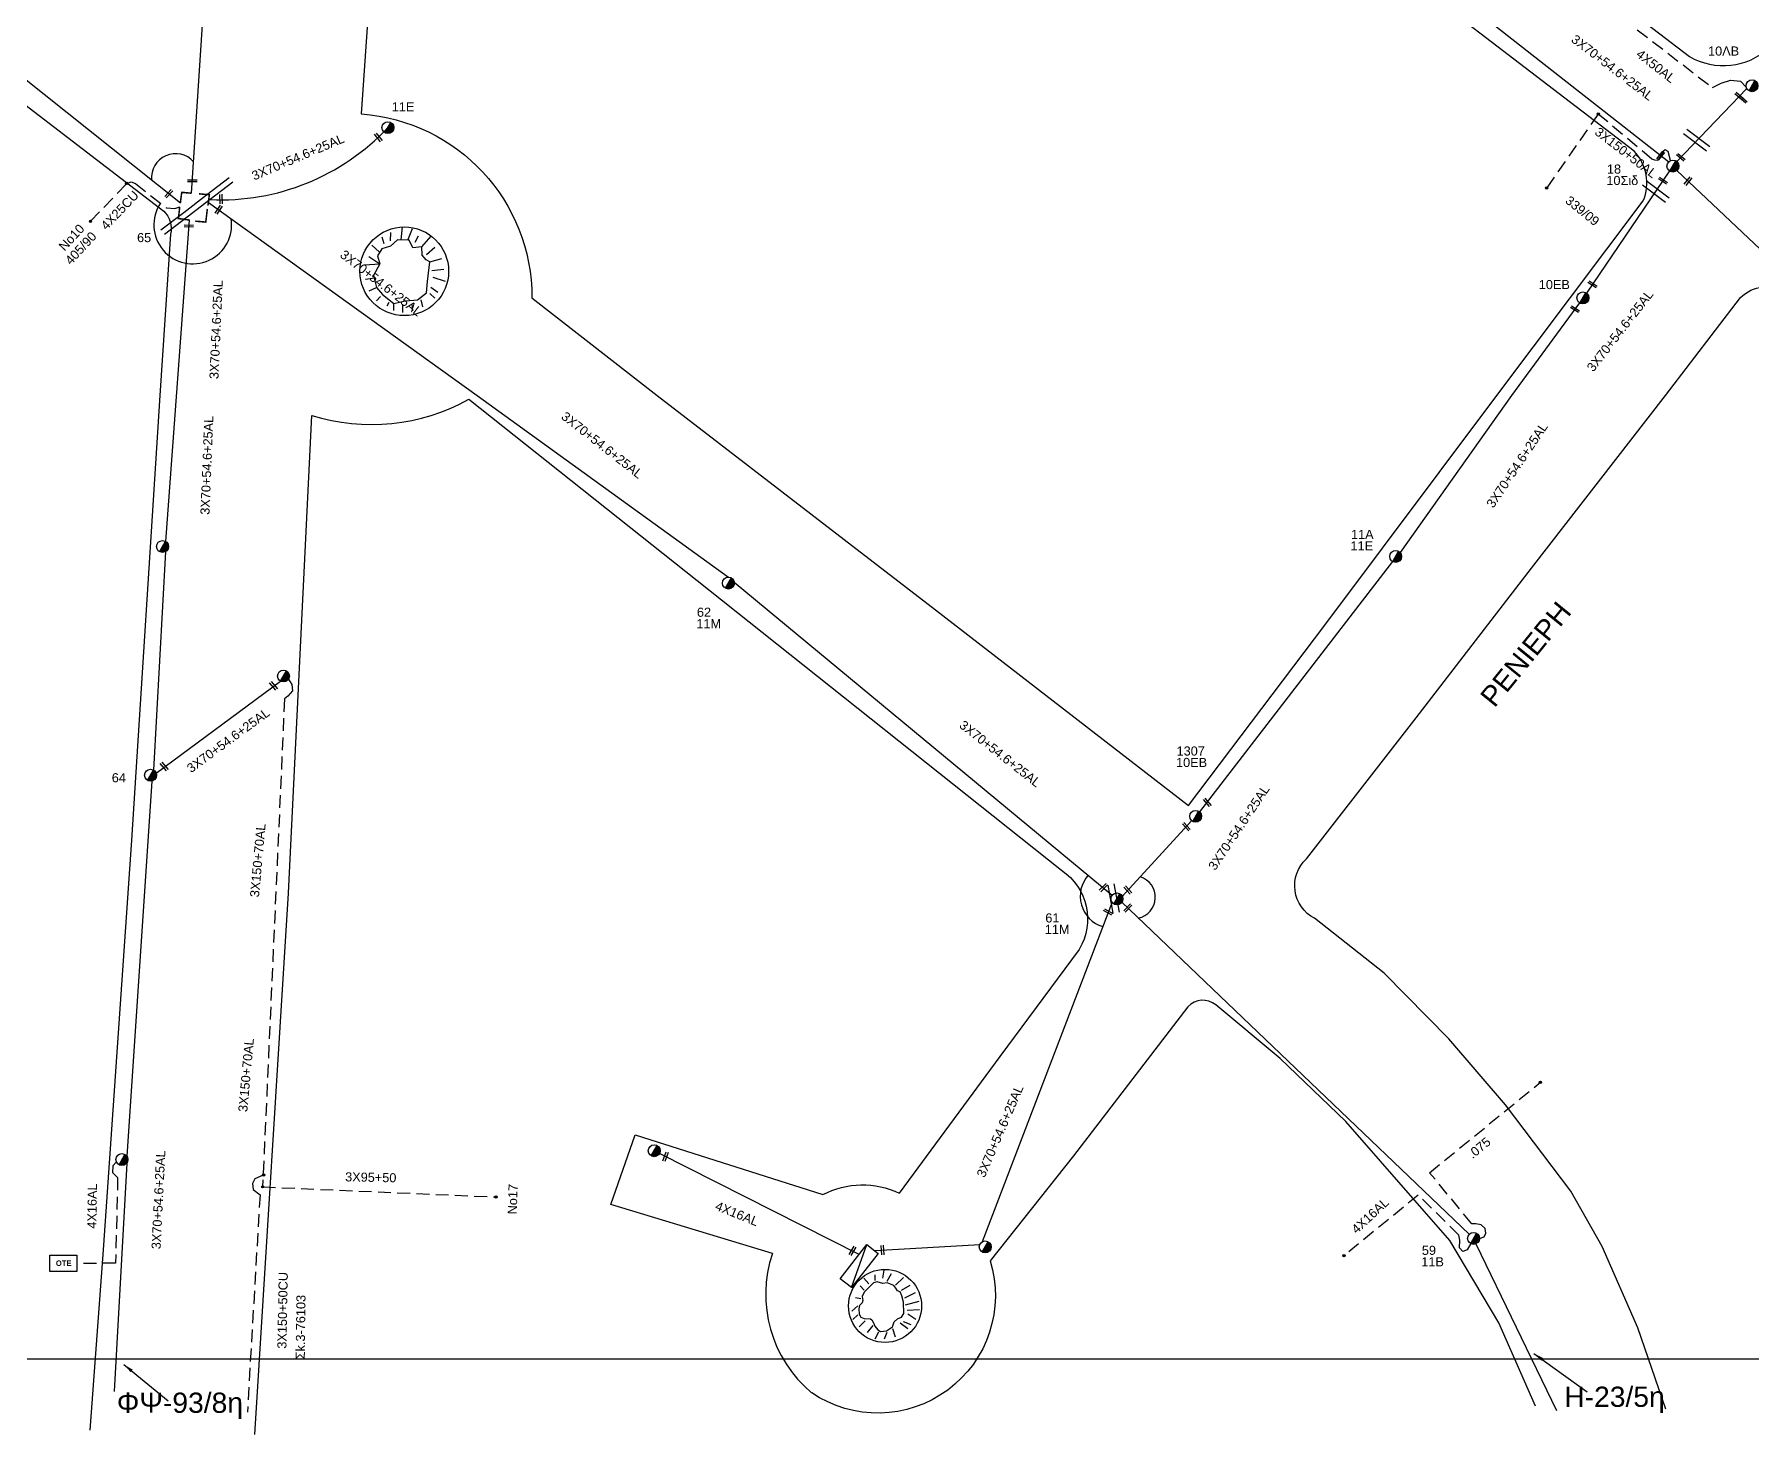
# Model space of a CAD drawing. Header units: millimetres. Extents: x 912 to 3023, y 735 to 1796.
# Drawn here: x 1885.6 to 2225.4, y 755.7 to 1032.7 of the extents above; entities that cross this region are included whole.
import ezdxf

# ---------------------------------------------------------------- set-up
doc = ezdxf.new("R2010")
doc.units = ezdxf.units.MM
doc.linetypes.add('DASHED', pattern=[19.05, 12.7, -6.35])
for name, color, linetype in [('Pillar OTE', 7, 'Continuous'), ('Άγνωστα', 7, 'Continuous'), ('Γέφυρες Εναέριου Δικτύου', 7, 'Continuous'), ('Επιγραφές - Σχήματα', 7, 'Continuous'), ('Καλώδια ΧΤ   3x150+50AL', 7, 'DASHED'), ('Καλώδια ΧΤ   3x150+50CU', 7, 'DASHED'), ('Καλώδια ΧΤ   4x16AL', 7, 'DASHED'), ('Καλώδια ΧΤ   4x25CU', 7, 'DASHED'), ('Μηχανική τομή', 7, 'Continuous'), ('Στύλος ΦΜ', 7, 'Continuous'), ('Στύλος ΦΜ @ 1', 7, 'Continuous'), ('Συνδέσεις', 7, 'Continuous'), ('Συνεστραμμένα ΧΤ   3x70+54.6+25 AL', 7, 'SYN_LINE'), ('Τομή', 7, 'Continuous'), ('Υποσταθμοί', 7, 'Continuous'), ('Υπόβαθρο ΔΕΗ', 7, 'Continuous'), ('Υπόγεια καλώδια Δικτύου ΧΤ και Παρ. ΧΤ - 3X150+70 AL', 7, 'DASHED'), ('Υπόγεια καλώδια Παροχών ΧΤ   .075', 7, 'DASHED'), ('Υπόγεια καλώδια Παροχών ΧΤ   4x16AL', 7, 'DASHED'), ('Υπόγεια καλώδια Παροχών ΧΤ   4x50AL', 7, 'DASHED')]:
    doc.layers.add(name, color=color, linetype=linetype)
doc.styles.add('arial', font='ARIAL.TTF')
doc.styles.get("Standard").update_dxf_attribs({"font": 'ARIAL.TTF'})
doc.linetypes.add('SYN_LINE', pattern='A,0.5,-0.0001,["/\\/\\/\\/",Standard,S=0.1,R=0,X=0,Y=-0.05],-0.25', length=0.7501)
doc.dimstyles.new('ISO-25', dxfattribs={"dimtxt": 2.5, "dimasz": 2.5, "dimexe": 1.25, "dimexo": 0.625, "dimtad": 1, "dimtxsty": 'Standard', "dimcen": 2.5, "dimadec": 0, "dimazin": 0, "dimtfac": 1, "dimtmove": 0, "dimatfit": 3, "dimfxl": 1, "dimarcsym": 0})

# ---------------------------------------------------------------- blocks, each defined once
blk = doc.blocks.new('ΥΠΑΡΧΩΝ ΤΣΙΜΕΝΤΕΝΙΟΣ ΣΤΥΛΟΣ')
at = {"layer": 'Στύλος ΦΜ'}
blk.add_hatch(color=7, dxfattribs=at).paths.add_polyline_path([(-1.29, -2.28, 0.574793), (2.62, 0, 0.268822), (1.3, 2.27)])
at = {"layer": 'Στύλος ΦΜ', "color": 7}
blk.add_line((-1.29, -2.28), (1.3, 2.27), dxfattribs=at)
blk.add_circle((0, 0), 2.62, dxfattribs=at)
at = {"layer": 'Στύλος ΦΜ', "flags": 4}
for tag, p in [('ΑΡΙΘΜΟΣ', (-4.68, 8.05)), ('ΤΥΠΟΣ', (-4.91, 3.03))]:
    blk.add_attdef(tag, p, '', height=4, dxfattribs=at)
blk = doc.blocks.new('ΜΗΧΑΝΙΚΗ ΤΟΜΗ')
at = {"layer": 'Μηχανική τομή', "ltscale": 40}
for p, q in [((-1.89, 0.78), (1.89, 0.78)), ((1.89, 0), (-1.89, 0))]:
    blk.add_line(p, q, dxfattribs=at)
blk = doc.blocks.new('ΤΟΜΗ')
at = {"layer": 'Τομή', "ltscale": 40}
for p, q in [((-5.68, 0), (5.68, 0)), ((5.68, -2.33), (-5.68, -2.33))]:
    blk.add_line(p, q, dxfattribs=at)
blk = doc.blocks.new('_ΣΥΝΔΕΣΗ')
at = {"layer": 'Συνδέσεις', "linetype": 'SYN_LINE', "ltscale": 40}
blk.add_hatch(color=256, dxfattribs=at).paths.add_polyline_path([(0.5, -0.01, 1), (-0.5, -0.01, 1)])
at = {"layer": 'Συνδέσεις'}
blk.add_circle((0, -0.01), 0.5, dxfattribs=at)
blk = doc.blocks.new('ΠΡΟΒΛΕΠΟΜΕΝΟΣ ΥΠΟΣΤΑΘΜΟΣ ΣΕ ΚΛΕΙΣΤΟ ΧΩΡΟ')
at = {"layer": 'Υποσταθμοί', "ltscale": 40}
blk.add_line((-9.52, -3.13), (9.52, 3.13), dxfattribs=at)
blk.add_lwpolyline([(-9.52, -3.13), (-9.52, 3.13), (9.52, 3.13), (9.52, -3.13)], close=True, dxfattribs=at)
at = {"layer": 'Υποσταθμοί', "linetype": 'SYN_LINE', "ltscale": 40, "flags": 1}
for tag, p in [('ΜΕΤΑΣΧΗΜΑΤΙΣΜΟΣ', (11.6, 2.32)), ('ΙΣΧΥΣ', (11.57, -0.79)), ('ΑΡΙΘΜΟΣ', (11.71, -3.81))]:
    blk.add_attdef(tag, p, '', height=2, dxfattribs=at)
blk = doc.blocks.new('PILLAR ΟΤΕ')
at = {"layer": 'Pillar OTE', "ltscale": 40}
blk.add_lwpolyline([(-3.31, 2.02), (3.39, 2.02), (3.39, -1.99), (-3.31, -1.99)], close=True, dxfattribs=at)
at = {"layer": 'Pillar OTE', "insert": (-1.81, 0.71), "char_height": 1.3575, "width": 109.961, "attachment_point": 1}
blk.add_mtext('{\\fArial|b1|i0|c161|p34;OTE}', dxfattribs=at)

msp = doc.modelspace()

# ---------------------------------------------------------------- linework, layer by layer
at = {"layer": 'Άγνωστα'}
msp.add_lwpolyline([(2210.61, 1007.54), (2210.43, 1007.67)], dxfattribs=at)
at = {"layer": 'Άγνωστα', "color": 2}
for points in [[(2100.79, 861.03), (2169.55, 795.35)], [(2170.85, 793.45), (2186.78, 760.49)]]:
    msp.add_lwpolyline(points, dxfattribs=at)
at = {"layer": 'Άγνωστα', "color": 1, "linetype": 'DASHED', "ltscale": 0.2}
msp.add_lwpolyline([(1930.78, 804.73), (1976.97, 802.74)], dxfattribs=at)
at = {"layer": 'Γέφυρες Εναέριου Δικτύου'}
for centre, radius, start, end in [((1913.56, 1004.33), 4.77, 41.8335, 185.2705), ((1916.95, 995.01), 7.7, 146.1286, 9.076), ((2098.82, 862.22), 6.27, 138.2559, 253.1964), ((2103.19, 862.04), 4.22, 281.7917, 72.5819)]:
    msp.add_arc(centre, radius, start, end, dxfattribs=at)
at = {"layer": 'Επιγραφές - Σχήματα'}
msp.add_lwpolyline([(917.41, 770.73), (2916.72, 770.73), (2916.72, 1780.64), (917.41, 1780.64)], close=True, dxfattribs=at)
at = {"layer": 'Επιγραφές - Σχήματα', "const_width": 0.3}
for points in [[(1914.5, 999.35), (1914.77, 1001.45), (1916.71, 1001.28)], [(1918.18, 1001.16), (1920.24, 1000.97), (1919.96, 998.82)], [(1916.36, 995.96), (1914.11, 996.27), (1914.38, 998.59)], [(1919.84, 998.18), (1919.53, 995.57), (1917.44, 995.75)]]:
    msp.add_lwpolyline(points, dxfattribs=at)
at = {"layer": 'Καλώδια ΧΤ   3x150+50AL', "color": 85, "ltscale": 0.2}
msp.add_lwpolyline([(2209.36, 1007.72), (2208.88, 1009.52), (2208.31, 1009.86), (2207.95, 1009.61), (2207.27, 1008.44), (2206.77, 1007.78), (2206.28, 1007.79), (2205.68, 1008.01), (2195.08, 1016.94), (2184.85, 1002.32)], dxfattribs=at)
at = {"layer": 'Καλώδια ΧΤ   3x150+50CU', "color": 1, "ltscale": 0.2}
msp.add_lwpolyline([(1930.89, 807.07), (1929.25, 806.35), (1928.79, 805.41), (1928.92, 804.2), (1930.26, 803.16), (1927.76, 760.14)], dxfattribs=at)
at = {"layer": 'Καλώδια ΧΤ   4x16AL', "color": 1, "ltscale": 0.2}
msp.add_lwpolyline([(1901.85, 809.7), (1901.14, 808.91), (1901.07, 807.57), (1902.09, 806.6), (1901.69, 789.65), (1894.04, 789.56)], dxfattribs=at)
at = {"layer": 'Καλώδια ΧΤ   4x25CU', "color": 1, "ltscale": 0.2}
msp.add_lwpolyline([(1896.64, 995.69), (1896.72, 995.73), (1903.9, 1003.22), (1904.75, 1003.53), (1905.64, 1003.2), (1911.73, 998.37), (1913.4, 998.26), (1913.4, 998.26), (1914.38, 998.59)], dxfattribs=at)
at = {"layer": 'Συνεστραμμένα ΧΤ   3x70+54.6+25 AL', "color": 151, "ltscale": 20}
for points in [[(1916.71, 1001.28), (1924.11, 1114.48)], [(1873.84, 1031.76), (1914.5, 999.35), (1914.5, 999.35)]]:
    msp.add_lwpolyline(points, dxfattribs=at)
at = {"layer": 'Συνεστραμμένα ΧΤ   3x70+54.6+25 AL', "color": 85, "ltscale": 20}
for points in [[(2127.38, 1071.48), (2209.01, 1007.48)], [(2210.62, 1005.76), (2257.76, 961.25), (2284.43, 935.93)]]:
    msp.add_lwpolyline(points, dxfattribs=at)
at = {"layer": 'Συνεστραμμένα ΧΤ   3x70+54.6+25 AL', "color": 27, "ltscale": 20}
msp.add_lwpolyline([(2210.66, 1007.5), (2210.61, 1007.54), (2224.44, 1022.01)], dxfattribs=at)
at = {"layer": 'Συνεστραμμένα ΧΤ   3x70+54.6+25 AL', "color": 2, "ltscale": 20}
for points in [[(2209.18, 1005.68), (2192.75, 981.5), (2192.75, 981.5)], [(2191.37, 979.59), (2177.89, 961.25), (2155.87, 930.2)], [(2116.2, 878.9), (2154.4, 928.41)], [(2100.89, 862.18), (2114.61, 877.16)]]:
    msp.add_lwpolyline(points, dxfattribs=at)
at = {"layer": 'Συνεστραμμένα ΧΤ   3x70+54.6+25 AL', "color": 1, "linetype": 'SYN_LINE', "ltscale": 20}
msp.add_lwpolyline([(1920.05, 999.46), (1973.24, 961.25), (2022.94, 925.35)], dxfattribs=at)
at = {"layer": 'Συνεστραμμένα ΧΤ   3x70+54.6+25 AL', "color": 1, "ltscale": 20}
for points in [[(1916.25, 995.97), (1911.56, 932.42)], [(1911.56, 930.38), (1909.19, 887.18)], [(2024.11, 924.36), (2098.91, 862.45)], [(1909.7, 886.59), (1934.33, 904.75)], [(1908.84, 885.01), (1903.93, 810.78)], [(2098.85, 861.03), (2073.17, 793.86)], [(1903.89, 809.45), (1901.38, 764.25)], [(2072.68, 793.28), (2051.97, 792.06)]]:
    msp.add_lwpolyline(points, dxfattribs=at)
at = {"layer": 'Συνεστραμμένα ΧΤ   3x70+54.6+25 AL', "color": 1, "linetype": 'SYN_LINE', "ltscale": 20}
msp.add_arc((1922.46, 1045.46), 45.5, 267.3822, 316.7005, dxfattribs=at)
at = {"layer": 'Υπόβαθρο ΔΕΗ'}
for points in [[(1968.37, 1284.16), (1967.44, 1269.56), (1964.38, 1227.91), (1967.2, 1227.73), (1972.49, 1226.16), (1978.08, 1223.73), (1983.06, 1220.53), (1986.82, 1217.07), (1990.41, 1212.83), (1993.23, 1208.42), (1995.82, 1202.72), (1997.61, 1197.2), (1998.5, 1192.17), (2028.35, 1169.44), (2213.11, 1028.34, 0.330888), (2228.89, 1030.06)], [(2174.98, 961.25), (2203.98, 999.76, 0.292789), (2202.2, 1009.59), (2139.74, 1057.4), (2064.57, 1113.9), (1994.62, 1166.58), (1994.62, 1166.58, -0.18798), (1961.09, 1172.91), (1950.29, 1016.95, -0.394392), (1984.07, 980.6), (2008.87, 961.25), (2063.93, 918.86), (2114, 880.17), (2140.97, 915.82), (2174.98, 961.25)], [(1856.67, 761.27), (1827.93, 851.74), (1800.61, 933.4), (1791.01, 961.25), (1742, 1109.9), (1752.65, 1119.4), (1911.22, 997.7), (1911.22, 997.7, -0.261674), (1912.57, 993.17), (1910.44, 961.25), (1904.86, 873.31), (1899.22, 792.31), (1896.57, 756.64)], [(2208.44, 760.79), (2202.87, 776.85), (2195.81, 792.93), (2189.65, 803.89), (2176.74, 820.98), (2165.51, 834.02), (2152.69, 847.01), (2138.94, 857.86, -0.520722), (2137.31, 869.61), (2159.03, 897.51), (2181.88, 927.14), (2208.34, 961.25), (2223.24, 980.64, -0.365054), (2232.22, 981.51), (2255.29, 961.25), (2275.7, 940.68), (2292.17, 921.74), (2305.81, 903.36), (2329.52, 870.24), (2357.14, 825.66, -0.441492), (2354.66, 811.12), (2317.5, 793.27), (2281.76, 775.87), (2243.54, 756.87)], [(1929.22, 755.72), (1935.9, 862.84), (1940.49, 957.34, 0.206192), (1971.55, 960.51), (2018.98, 922.88), (2088.88, 867.36, -0.401397), (2092.32, 851.71), (2076.67, 830.49), (2056.76, 803.48)], [(2182.68, 761.37), (2175.36, 777.86), (2165.72, 794.14), (2145.14, 817.66), (2132.11, 830.14), (2119.4, 840.71, 0.398829), (2113.83, 840.35), (2091.25, 810.84), (2074.75, 790.12, -0.70856), (2039.42, 764.01, 2.785673)], [(2031.64, 791.55), (1999.65, 801.22), (2004.51, 815.05), (2041.63, 803.21, -0.234892), (2056.76, 803.48, -0.764107)]]:
    msp.add_lwpolyline(points, format="xyb", dxfattribs=at)
for points in [[(1954.34, 992.62), (1954.77, 991.36)], [(1956.1, 993.48), (1956.03, 991.84)], [(1958.2, 992.03), (1958.45, 994.61)], [(1959.49, 992.01), (1960.41, 994.32)], [(1960.96, 991.58), (1961.63, 992.87)], [(1962.31, 990.66), (1964.13, 992.8)], [(1952.38, 991.03), (1953.93, 989.6)], [(1961.42, 980.22), (1963.19, 981.6), (1963.39, 983.84), (1963.85, 987.73), (1963.16, 988.08), (1962.38, 989), (1962.31, 990.66), (1960.5, 990.5), (1959.76, 992.01), (1957.45, 992.04), (1956.06, 990.81), (1954.37, 990.27), (1953.48, 988.89), (1953.94, 987.34), (1952.75, 984.99), (1953.32, 982.64), (1954.48, 981.22), (1956.76, 979.48), (1958.99, 979.98), (1960.69, 980.1), (1961.42, 980.22)], [(1963.21, 989.13), (1964.83, 990.6)], [(1950.96, 987.09), (1953.94, 987.34)], [(1951.77, 988.78), (1953.94, 987.34)], [(1963.85, 987.73), (1966.21, 988.36)], [(1964.23, 985.96), (1966.66, 986.27)], [(1951.15, 984.3), (1951.19, 984.3), (1952.86, 984.52)], [(1951.89, 981.94), (1953.32, 982.64)], [(1964.08, 982.68), (1965.47, 981.72)], [(1964.47, 984.65), (1966.93, 983.91)], [(1953.34, 979.98), (1954.1, 980.82)], [(1955.4, 978.97), (1955.79, 979.72)], [(1956.74, 978.1), (1956.76, 979.48)], [(1958.52, 977.67), (1958.54, 979.33)], [(1960.3, 979.43), (1960.44, 978.03)], [(1962.11, 980.19), (1962.43, 978.81)], [(1963.85, 981.45), (1964.85, 980.49)], [(2048.75, 780.64), (2048.84, 779.55), (2049.16, 778.94), (2049.8, 778.71), (2051.04, 778.62), (2051.34, 778.46), (2051.65, 777.87), (2051.89, 777.2), (2052.54, 776.45), (2053.07, 776.14), (2054.2, 776.23), (2055.42, 777.08), (2055.75, 778.02), (2056.39, 778.65), (2057.17, 778.99), (2057.68, 779.68), (2057.62, 781.93), (2057.23, 783.17), (2056.92, 783.99), (2056.4, 784.14), (2056.06, 784.73), (2055.66, 785.21), (2054.39, 785.76), (2053.47, 785.61), (2052.41, 785.95), (2051.65, 785.74), (2050.68, 784.78), (2049.83, 783.88), (2049.4, 783.08), (2049.53, 782.26), (2049.42, 781.81), (2048.89, 781.3), (2048.75, 780.64)], [(2049.84, 784.27), (2049.03, 785.17)], [(2050.71, 785.53), (2049.76, 786.66)], [(2051.97, 786.23), (2051.97, 787.33)], [(2053.51, 786.7), (2053.79, 788.26)], [(2054.39, 786.11), (2055.19, 787.62)], [(2056.04, 785.32), (2057.58, 786.8)], [(2057.18, 784.29), (2058.92, 785.32)], [(2049.14, 782.62), (2048.08, 782.78)], [(2057.84, 782.78), (2059.99, 783.85)], [(2057.98, 781.39), (2060.68, 782.15)], [(2048.53, 781.22), (2047.4, 780.17)], [(2048.58, 779.45), (2047.56, 778.53)], [(2049.98, 778.22), (2048.84, 777.03)], [(2058.31, 780.34), (2060.73, 780.48)], [(2058.43, 779.59), (2060.02, 778.59)], [(2051.51, 777.32), (2050.42, 775.95)], [(2052.63, 775.99), (2051.93, 774.58)], [(2054.32, 775.9), (2053.77, 774.63)], [(2055.41, 776.69), (2055.91, 775.1)], [(2056.93, 777.87), (2058.42, 776.69)], [(2057.53, 778.09), (2059.04, 777.52)]]:
    msp.add_lwpolyline(points, dxfattribs=at)
for centre, radius in [((1958.81, 985.84), 8.78), ((2053.94, 781.19), 7.23)]:
    msp.add_circle(centre, radius, dxfattribs=at)
msp.add_arc((2055.7, 783.48), 25.38, 161.4542, 230.0901, dxfattribs=at)
at = {"layer": 'Υπόγεια καλώδια Δικτύου ΧΤ και Παρ. ΧΤ - 3X150+70 AL', "color": 1, "ltscale": 0.2}
msp.add_lwpolyline([(1935.93, 905.19), (1936.57, 904.13), (1936.68, 902.87), (1935.77, 901.78), (1935.11, 901.25), (1930.78, 804.73)], dxfattribs=at)
at = {"layer": 'Υπόγεια καλώδια Παροχών ΧΤ   .075', "color": 2, "ltscale": 0.2}
msp.add_lwpolyline([(2171.58, 794.54), (2172.47, 794.85), (2172.85, 795.55), (2172.66, 796.49), (2171.88, 797.2), (2170.81, 797.44), (2170.04, 797.44), (2161.7, 807.54), (2183.63, 825.43)], dxfattribs=at)
at = {"layer": 'Υπόγεια καλώδια Παροχών ΧΤ   4x16AL', "color": 1, "linetype": 'SYN_LINE', "ltscale": 20}
msp.add_lwpolyline([(2048.84, 791.38), (2009.32, 811.35)], dxfattribs=at)
at = {"layer": 'Υπόγεια καλώδια Παροχών ΧΤ   4x16AL', "color": 2, "ltscale": 0.2}
msp.add_lwpolyline([(2169.82, 793.51), (2169.1, 792.25), (2168.29, 791.95), (2167.64, 792.65), (2167.67, 794.21), (2167.5, 795.18), (2159.45, 803.11), (2144.77, 791.12)], dxfattribs=at)
at = {"layer": 'Υπόγεια καλώδια Παροχών ΧΤ   4x50AL', "color": 27, "ltscale": 0.2}
msp.add_lwpolyline([(2218.25, 1060.05), (2199.77, 1035.95), (2217.66, 1022.17), (2219.41, 1023.05), (2221.23, 1023.61), (2223.18, 1023.43), (2224.35, 1022.27)], dxfattribs=at)

# ---------------------------------------------------------------- block references
at = {"layer": 'Pillar OTE', "xscale": 0.7999999999999545, "yscale": 0.7999999999999545, "zscale": 0.7999999999999545}
msp.add_blockref('PILLAR ΟΤΕ', (1891.31, 789.61), dxfattribs=at)
at = {"layer": 'Μηχανική τομή'}
for p, xscale, yscale, zscale, rotation in [((2222.81, 1020.32), 0.4999999999998581, 0.4999999999998581, 0.4999999999998581, 319.1265818057121), ((2223.53, 1019.7), 0.4999999999998581, 0.4999999999998581, 0.4999999999998581, 319.1265818057121), ((1953.51, 1012.2), 0.5000000000001781, 0.5000000000001781, 0.5000000000001781, 309.1643202584143), ((2207.58, 1008.59), 0.4999999999999157, 0.4999999999999157, 0.4999999999999157, 50.8544721453577), ((2211.28, 1008.24), 0.4999999999998581, 0.4999999999998581, 0.4999999999998581, 319.1265818057121), ((1916.88, 1003.93), 0.5000000000001543, 0.5000000000001543, 0.5000000000001543, 181.1309011691869), ((2207.76, 1003.59), 0.4999999999998372, 0.4999999999998372, 0.4999999999998372, 327.5537782283651), ((2212.96, 1003.56), 0.4999999999999157, 0.4999999999999157, 0.4999999999999157, 50.8544721453577), ((2212.96, 1003.56), 0.4999999999999157, 0.4999999999999157, 0.4999999999999157, 50.8544721453577), ((1912.06, 1001.3), 0.5000000000001655, 0.5000000000001655, 0.5000000000001655, 226.8618093897773), ((1922.34, 1000.11), 0.5000000000001781, 0.5000000000001781, 0.5000000000001781, 271.5847586042607), ((1921.91, 998.12), 0.5000000000001782, 0.5000000000001782, 0.5000000000001782, 237.4282340990246), ((1916.18, 995), 0.500000000000179, 0.500000000000179, 0.500000000000179, 178.4594622494564), ((2193.83, 983.09), 0.4999999999998372, 0.4999999999998372, 0.4999999999998372, 327.5537782283651), ((2190.34, 978.17), 0.4999999999998372, 0.4999999999998372, 0.4999999999998372, 327.5537782283651), ((1933.07, 903.96), 0.4999999999999264, 0.4999999999999264, 0.4999999999999264, 131.3795598557223), ((1911.45, 888.01), 0.4999999999999264, 0.4999999999999264, 0.4999999999999264, 131.3795598557223), ((2117.84, 880.91), 0.4999999999999264, 0.4999999999999264, 0.4999999999999264, 131.3795598557223), ((2113.69, 876.1), 0.4999999999999264, 0.4999999999999264, 0.4999999999999264, 131.3795598557223), ((2097.28, 863.79), 0.4999999999999038, 0.4999999999999038, 0.4999999999999038, 45.47823942370939), ((2102.13, 863.58), 0.4999999999999264, 0.4999999999999264, 0.4999999999999264, 131.3795598557223), ((2098.16, 859.27), 0.4999999999999296, 0.4999999999999296, 0.4999999999999296, 150.4781647290848), ((2102.12, 859.76), 0.4999999999999038, 0.4999999999999038, 0.4999999999999038, 45.47823942370939), ((2010.69, 810.66), 0.5000000000000919, 0.5000000000000919, 0.5000000000000919, 69.7613599486527), ((2047.69, 791.97), 0.5000000000000113, 0.5000000000000113, 0.5000000000000113, 58.58016991430023), ((2053.62, 792.25), 0.5000000000001793, 0.5000000000001793, 0.5000000000001793, 94.00122967839583)]:
    msp.add_blockref('ΜΗΧΑΝΙΚΗ ΤΟΜΗ', p, dxfattribs=dict(at, xscale=xscale, yscale=yscale, zscale=zscale, rotation=rotation))
at = {"layer": 'Στύλος ΦΜ @ 1', "ltscale": 40}
ref = msp.add_blockref('ΥΠΑΡΧΩΝ ΤΣΙΜΕΝΤΕΝΙΟΣ ΣΤΥΛΟΣ', (2225.49, 1022.53), dxfattribs=dict(at, xscale=0.4499999999998181, yscale=0.4499999999998181, zscale=0.4499999999998181))
ref.add_attrib('ΤΥΠΟΣ', '10ΛB', (2216.79, 1028.5), dxfattribs={"layer": 'Στύλος ΦΜ', "height": 1.8, "flags": 4})
ref = msp.add_blockref('ΥΠΑΡΧΩΝ ΤΣΙΜΕΝΤΕΝΙΟΣ ΣΤΥΛΟΣ', (1955.57, 1014.25), dxfattribs=dict(at, xscale=0.4499999999998181, yscale=0.4499999999998181, zscale=0.4499999999998181))
ref.add_attrib('ΤΥΠΟΣ', '11Ε', (1956.33, 1017.48), dxfattribs={"layer": 'Στύλος ΦΜ', "height": 1.8, "flags": 4})
ref = msp.add_blockref('ΥΠΑΡΧΩΝ ΤΣΙΜΕΝΤΕΝΙΟΣ ΣΤΥΛΟΣ', (2209.84, 1006.65), dxfattribs=dict(at, xscale=0.4499999999998181, yscale=0.4499999999998181, zscale=0.4499999999998181))
ref.add_attrib('ΤΥΠΟΣ', '10Σιδ', (2196.67, 1002.9), dxfattribs={"layer": 'Στύλος ΦΜ', "height": 1.8, "flags": 4})
ref.add_attrib('ΑΡΙΘΜΟΣ', '18', (2196.78, 1005.16), dxfattribs={"layer": 'Στύλος ΦΜ', "height": 1.8, "flags": 4})
ref = msp.add_blockref('ΥΠΑΡΧΩΝ ΤΣΙΜΕΝΤΕΝΙΟΣ ΣΤΥΛΟΣ', (2192.02, 980.57), dxfattribs=dict(at, xscale=0.4499999999998181, yscale=0.4499999999998181, zscale=0.4499999999998181))
ref.add_attrib('ΤΥΠΟΣ', '10EB', (2183.3, 982.31), dxfattribs={"layer": 'Στύλος ΦΜ', "height": 1.8, "flags": 4})
ref = msp.add_blockref('ΥΠΑΡΧΩΝ ΤΣΙΜΕΝΤΕΝΙΟΣ ΣΤΥΛΟΣ', (2154.98, 929.43), dxfattribs=dict(at, xscale=0.4499999999998181, yscale=0.4499999999998181, zscale=0.4499999999998181))
ref.add_attrib('ΤΥΠΟΣ', '11E', (2146.04, 930.62), dxfattribs={"layer": 'Στύλος ΦΜ', "height": 1.8, "flags": 4})
ref.add_attrib('ΑΡΙΘΜΟΣ', '11A', (2146.14, 932.89), dxfattribs={"layer": 'Στύλος ΦΜ', "height": 1.8, "flags": 4})
at = {"layer": 'Στύλος ΦΜ @ 1', "ltscale": 40, "xscale": 0.4499999999998181, "yscale": 0.4499999999998181, "zscale": 0.4499999999998181}
for p in [(1910.97, 931.4), (1934.91, 905.78), (2008.27, 811.88), (1902.94, 810.14), (2073.77, 792.85)]:
    msp.add_blockref('ΥΠΑΡΧΩΝ ΤΣΙΜΕΝΤΕΝΙΟΣ ΣΤΥΛΟΣ', p, dxfattribs=at)
at = {"layer": 'Στύλος ΦΜ @ 1', "ltscale": 40}
ref = msp.add_blockref('ΥΠΑΡΧΩΝ ΤΣΙΜΕΝΤΕΝΙΟΣ ΣΤΥΛΟΣ', (2022.94, 924.17), dxfattribs=dict(at, xscale=0.4499999999998181, yscale=0.4499999999998181, zscale=0.4499999999998181))
ref.add_attrib('ΤΥΠΟΣ', '11M', (2016.6, 915.23), dxfattribs={"layer": 'Στύλος ΦΜ', "height": 1.8, "flags": 4})
ref.add_attrib('ΑΡΙΘΜΟΣ', '62', (2016.71, 917.5), dxfattribs={"layer": 'Στύλος ΦΜ', "height": 1.8, "flags": 4})
ref = msp.add_blockref('ΥΠΑΡΧΩΝ ΤΣΙΜΕΝΤΕΝΙΟΣ ΣΤΥΛΟΣ', (2115.4, 878.03), dxfattribs=dict(at, xscale=0.4499999999998181, yscale=0.4499999999998181, zscale=0.4499999999998181))
ref.add_attrib('ΤΥΠΟΣ', '10EB', (2111.52, 887.78), dxfattribs={"layer": 'Στύλος ΦΜ', "height": 1.8, "flags": 4})
ref.add_attrib('ΑΡΙΘΜΟΣ', '1307', (2111.63, 890.05), dxfattribs={"layer": 'Στύλος ΦΜ', "height": 1.8, "flags": 4})
ref = msp.add_blockref('ΥΠΑΡΧΩΝ ΤΣΙΜΕΝΤΕΝΙΟΣ ΣΤΥΛΟΣ', (1908.61, 886.16), dxfattribs=dict(at, xscale=0.4499999999998181, yscale=0.4499999999998181, zscale=0.4499999999998181))
ref.add_attrib('ΤΥΠΟΣ', '64', (1900.93, 884.76), dxfattribs={"layer": 'Στύλος ΦΜ', "height": 1.8, "flags": 4})
ref = msp.add_blockref('ΥΠΑΡΧΩΝ ΤΣΙΜΕΝΤΕΝΙΟΣ ΣΤΥΛΟΣ', (2099.82, 861.7), dxfattribs=dict(at, xscale=0.4499999999998181, yscale=0.4499999999998181, zscale=0.4499999999998181))
ref.add_attrib('ΤΥΠΟΣ', '11M', (2085.55, 854.77), dxfattribs={"layer": 'Στύλος ΦΜ', "height": 1.8, "flags": 4})
ref.add_attrib('ΑΡΙΘΜΟΣ', '61', (2085.65, 857.03), dxfattribs={"layer": 'Στύλος ΦΜ', "height": 1.8, "flags": 4})
ref = msp.add_blockref('ΥΠΑΡΧΩΝ ΤΣΙΜΕΝΤΕΝΙΟΣ ΣΤΥΛΟΣ', (2170.4, 794.54), dxfattribs=dict(at, xscale=0.4499999999998181, yscale=0.4499999999998181, zscale=0.4499999999998181))
ref.add_attrib('ΤΥΠΟΣ', '11B', (2160.05, 789.01), dxfattribs={"layer": 'Στύλος ΦΜ', "height": 1.8, "flags": 4})
ref.add_attrib('ΑΡΙΘΜΟΣ', '59', (2160.16, 791.28), dxfattribs={"layer": 'Στύλος ΦΜ', "height": 1.8, "flags": 4})
at = {"layer": 'Συνδέσεις', "xscale": 0.4499999999998181, "yscale": 0.4499999999998181, "zscale": 0.4499999999998181}
for p in [(2195.08, 1016.94), (1903.9, 1003.22), (2184.85, 1002.32), (1896.72, 995.73), (2183.63, 825.44), (1930.98, 807.08), (1930.78, 804.74), (1976.97, 802.75), (2144.77, 791.12)]:
    msp.add_blockref('_ΣΥΝΔΕΣΗ', p, dxfattribs=at)
at = {"layer": 'Τομή'}
for p, xscale, yscale, zscale, rotation in [((2214.19, 1011.29), 0.5000000000001215, 0.5000000000001215, 0.5000000000001215, 143.1571479680393), ((1922.64, 1001.73), 0.5000000000000135, 0.5000000000000135, 0.5000000000000135, 217.3826722266074), ((2206.1, 1001.15), 0.5000000000001215, 0.5000000000001215, 0.5000000000001215, 143.1571479680393), ((1918.12, 998.28), 0.5000000000000135, 0.5000000000000135, 0.5000000000000135, 217.3826722266074), ((1913.61, 994.83), 0.5000000000000135, 0.5000000000000135, 0.5000000000000135, 217.3826722266074), ((2099.74, 861.85), 0.500000000000057, 0.500000000000057, 0.500000000000057, 280.3322417706893)]:
    msp.add_blockref('ΤΟΜΗ', p, dxfattribs=dict(at, xscale=xscale, yscale=yscale, zscale=zscale, rotation=rotation))
at = {"layer": 'Υποσταθμοί', "xscale": 0.4499999999998087, "yscale": 0.4499999999998087, "zscale": 0.4499999999998087, "rotation": 51.94415875770733}
msp.add_blockref('ΠΡΟΒΛΕΠΟΜΕΝΟΣ ΥΠΟΣΤΑΘΜΟΣ ΣΕ ΚΛΕΙΣΤΟ ΧΩΡΟ', (2048.83, 789.08), dxfattribs=at)

# ---------------------------------------------------------------- texts
at = {"layer": 'Επιγραφές - Σχήματα', "color": 7, "attachment_point": 1}
for s, insert, char_height, width, rotation in [('ΡΕΝΙΕΡΗ', (2171.42, 901.86), 4, 68.5169, 50.9041), ('3X95+50', (1947.13, 807.63), 1.8, 168.3718, 358.8238)]:
    msp.add_mtext(s, dxfattribs=dict(at, insert=insert, char_height=char_height, width=width, rotation=rotation))
at = {"layer": 'Επιγραφές - Σχήματα', "insert": (1979.25, 799.33), "char_height": 1.8, "width": 84.1859, "attachment_point": 1, "rotation": 88.0179, "style": 'arial'}
msp.add_mtext('No17', dxfattribs=at)
at = {"layer": 'Επιγραφές - Σχήματα', "ltscale": 40, "insert": (1937.32, 770.64), "char_height": 1.8, "width": 47.0228, "attachment_point": 1, "rotation": 89.3477, "style": 'arial'}
msp.add_mtext('{\\fArial|b0|i0|c161|p34;Σk.3-76103}', dxfattribs=at)
at = {"layer": 'Επιγραφές - Σχήματα', "char_height": 4, "width": 84.1859, "attachment_point": 1, "style": 'arial'}
for s, insert in [('Η-23/5η', (2188.34, 765.22)), ('ΦΨ-93/8η', (1901.93, 764.04))]:
    msp.add_mtext(s, dxfattribs=dict(at, insert=insert))
at = {"layer": 'Καλώδια ΧΤ   3x150+50AL', "color": 7, "insert": (2195.3, 1014.48), "char_height": 1.8, "width": 168.3718, "attachment_point": 1, "rotation": 322.4447}
msp.add_mtext('3X150+50AL', dxfattribs=at)
at = {"layer": 'Καλώδια ΧΤ   3x150+50CU', "color": 7, "insert": (1933.68, 772.75), "char_height": 1.8, "width": 168.3718, "attachment_point": 1, "rotation": 88.891}
msp.add_mtext('3X150+50CU', dxfattribs=at)
at = {"layer": 'Καλώδια ΧΤ   4x16AL', "color": 7, "insert": (1896.07, 796.48), "char_height": 1.8, "width": 168.3718, "attachment_point": 1, "rotation": 89.1874}
msp.add_mtext('4X16AL', dxfattribs=at)
at = {"layer": 'Καλώδια ΧΤ   4x25CU', "color": 7, "insert": (1898.57, 995.1), "char_height": 1.8, "width": 168.3718, "attachment_point": 1, "rotation": 46.3767}
msp.add_mtext('4X25CU', dxfattribs=at)
at = {"layer": 'Συνεστραμμένα ΧΤ   3x70+54.6+25 AL', "color": 7, "char_height": 1.8, "width": 168.3718, "attachment_point": 1}
for insert, rotation in [((2190.64, 1032.8), 322.6187), ((1928.41, 1005.44), 22.9599), ((1947.04, 990.2), 322.3302), ((1920.24, 964.56), 87.4711), ((2192.65, 966.91), 52.1024), ((1918.46, 937.72), 87.7236), ((1990.81, 958.21), 321.9341), ((2172.8, 939.86), 56.2255), ((1915.56, 887.99), 36.3445), ((2069.57, 897.15), 321.9341), ((2117.76, 868.18), 56.2255), ((2071.98, 807.14), 66.6519), ((1908.78, 792.45), 87.171)]:
    msp.add_mtext('3X70+54.6+25AL', dxfattribs=dict(at, insert=insert, rotation=rotation))
at = {"layer": 'Υπόγεια καλώδια Δικτύου ΧΤ και Παρ. ΧΤ - 3X150+70 AL', "color": 7, "char_height": 1.8, "width": 168.3718, "attachment_point": 1}
for s, insert, rotation in [(' 339/09', (2188.96, 1001.36), 321.0604), ('No10', (1890.26, 990.95), 47.0675), ('405/90', (1891.51, 988.21), 47.0675), ('65', (1905.94, 993.41), 359.6968), ('3X150+70AL', (1928.26, 862.12), 84.7789), ('3X150+70AL', (1925.94, 819.64), 84.7789)]:
    msp.add_mtext(s, dxfattribs=dict(at, insert=insert, rotation=rotation))
at = {"layer": 'Υπόγεια καλώδια Παροχών ΧΤ   .075', "color": 7, "insert": (2169.05, 811.6), "char_height": 1.8, "width": 168.3718, "attachment_point": 1, "rotation": 39.4345}
msp.add_mtext('.075', dxfattribs=at)
at = {"layer": 'Υπόγεια καλώδια Παροχών ΧΤ   4x16AL', "color": 7, "char_height": 1.8, "width": 168.3718, "attachment_point": 1}
for insert, rotation in [((2146.03, 796.67), 42.8048), ((2020.84, 801.93), 338.0414)]:
    msp.add_mtext('4X16AL', dxfattribs=dict(at, insert=insert, rotation=rotation))
at = {"layer": 'Υπόγεια καλώδια Παροχών ΧΤ   4x50AL', "color": 7, "insert": (2203.5, 1029.88), "char_height": 1.8, "width": 168.3718, "attachment_point": 1, "rotation": 322.1383}
msp.add_mtext('4X50AL', dxfattribs=at)

# ---------------------------------------------------------------- leaders
at = {"layer": 'Επιγραφές - Σχήματα', "ltscale": 40}
for points in [[(2182.34, 771.78), (2192.87, 764.18)], [(1903.32, 769.59), (1912.12, 762.44)]]:
    msp.add_leader(points, dimstyle='ISO-25', override={"dimasz": 2, "dimtad": 0}, dxfattribs=at)

doc.saveas('drawing.dxf')
